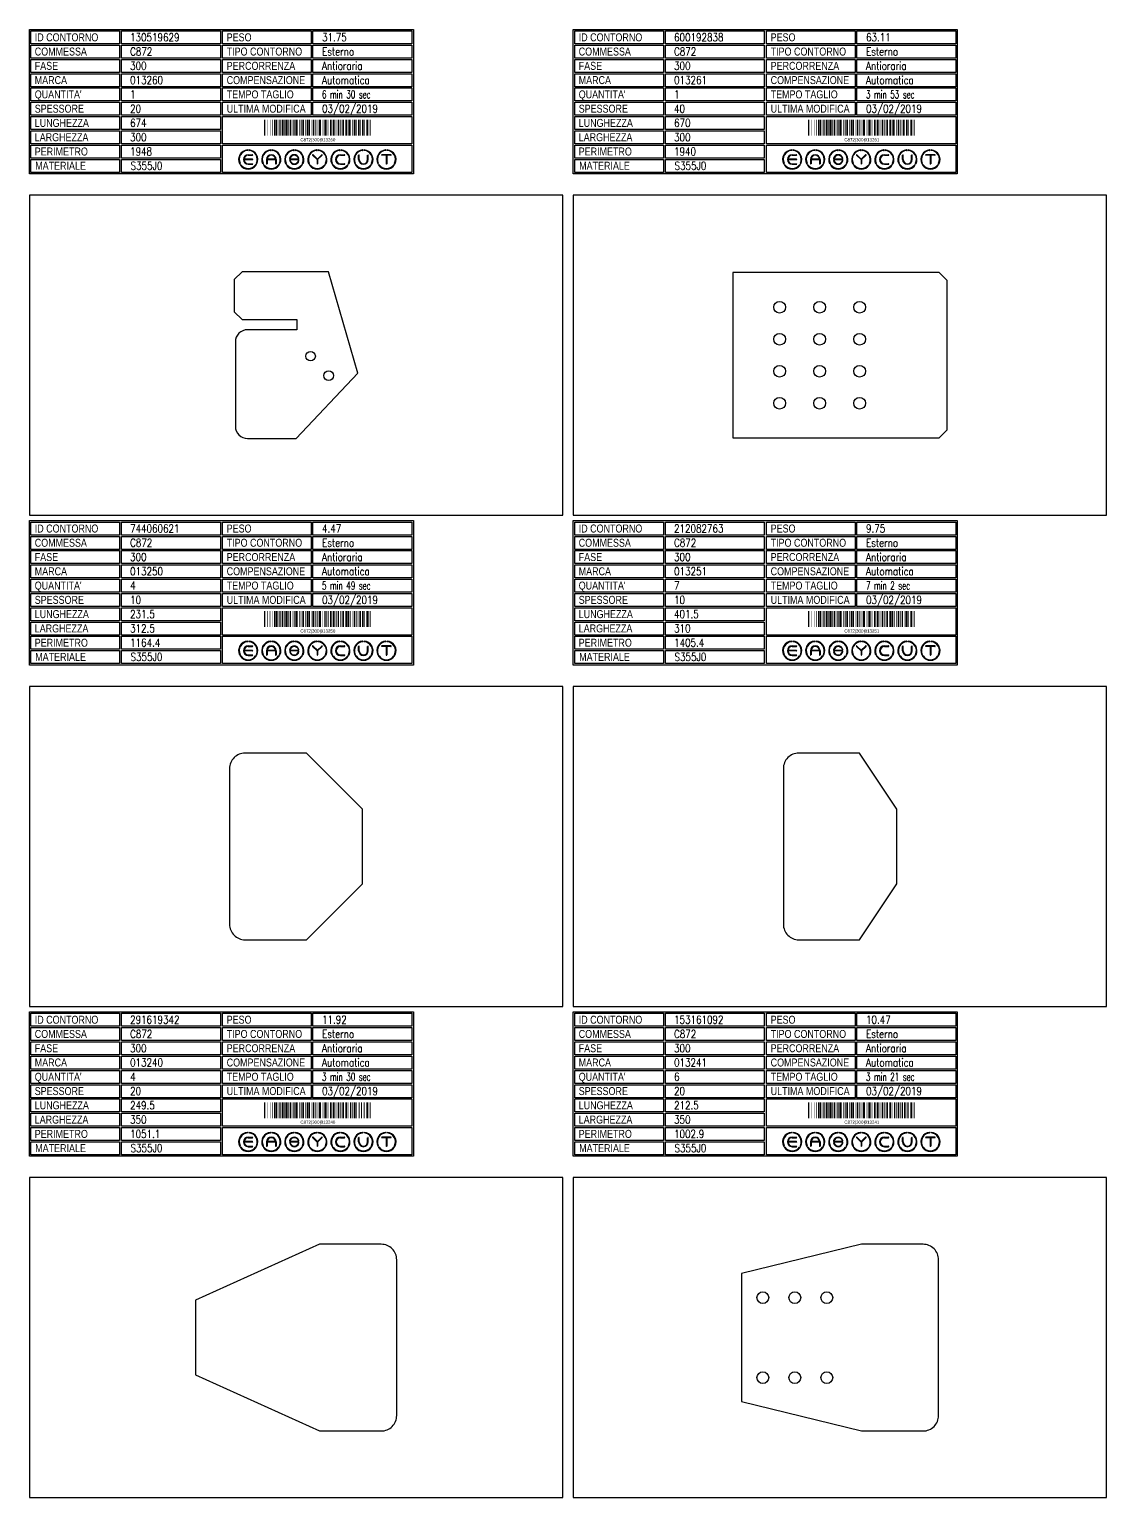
# Model space of a CAD drawing. Header units: millimetres. Extents: x 10000 to 53102, y 10000 to 35064.
# Drawn here: x 13060 to 15080, y 28938 to 31691 of the extents above; entities that cross this region are included whole.
import ezdxf
from ezdxf.enums import TextEntityAlignment as Align

# ---------------------------------------------------------------- set-up
doc = ezdxf.new("R2010")
doc.units = ezdxf.units.MM
doc.styles.add('EasyCutStyle', font='romans.shx', dxfattribs={"width": 0.8})
doc.styles.add('EasyCutStyle1', font='arial.ttf', dxfattribs={"width": 0.8})

# ---------------------------------------------------------------- blocks, each defined once
blk = doc.blocks.new('BlockShape01')
at = {"color": 253}
blk.add_lwpolyline([(0, 0), (720, 0), (720, -271), (0, -271)], close=True, dxfattribs=at)
at = {"color": 2}
for points in [[(3, -2.9), (169.3, -2.9), (169.3, -27.3), (3, -27.3)], [(3, -2.9), (169.3, -2.9), (169.3, -27.3), (3, -27.3)], [(361.9, -2.9), (528.3, -2.9), (528.3, -27.3), (361.9, -27.3)], [(3, -29.6), (169.3, -29.6), (169.3, -54), (3, -54)], [(361.9, -29.6), (528.3, -29.6), (528.3, -54), (361.9, -54)], [(3, -56.4), (169.3, -56.4), (169.3, -80.8), (3, -80.8)], [(361.9, -56.4), (528.3, -56.4), (528.3, -80.8), (361.9, -80.8)], [(3, -83.1), (169.3, -83.1), (169.3, -107.6), (3, -107.6)], [(3, -109.9), (169.3, -109.9), (169.3, -134.3), (3, -134.3)], [(361.9, -83.1), (528.3, -83.1), (528.3, -107.6), (361.9, -107.6)], [(361.9, -109.9), (528.3, -109.9), (528.3, -134.3), (361.9, -134.3)], [(3, -136.7), (169.3, -136.7), (169.3, -161.1), (3, -161.1)], [(361.9, -136.7), (528.3, -136.7), (528.3, -161.1), (361.9, -161.1)], [(3, -163.4), (169.3, -163.4), (169.3, -187.9), (3, -187.9)], [(3, -190.2), (169.3, -190.2), (169.3, -214.6), (3, -214.6)], [(3, -217), (169.3, -217), (169.3, -241.4), (3, -241.4)], [(3, -243.7), (169.3, -243.7), (169.3, -268.1), (3, -268.1)]]:
    blk.add_lwpolyline(points, close=True, dxfattribs=at)
at = {"color": 1}
for points in [[(172.7, -2.9), (358.1, -2.9), (358.1, -27.3), (172.7, -27.3)], [(531.6, -2.9), (717, -2.9), (717, -27.3), (531.6, -27.3)], [(172.7, -29.6), (358.1, -29.6), (358.1, -54), (172.7, -54)], [(531.6, -29.6), (717, -29.6), (717, -54), (531.6, -54)], [(172.7, -56.4), (358.1, -56.4), (358.1, -80.8), (172.7, -80.8)], [(531.6, -56.4), (717, -56.4), (717, -80.8), (531.6, -80.8)], [(172.7, -83.1), (358.1, -83.1), (358.1, -107.6), (172.7, -107.6)], [(172.7, -109.9), (358.1, -109.9), (358.1, -134.3), (172.7, -134.3)], [(531.6, -83.1), (717, -83.1), (717, -107.6), (531.6, -107.6)], [(531.6, -109.9), (717, -109.9), (717, -134.3), (531.6, -134.3)], [(172.7, -136.7), (358.1, -136.7), (358.1, -161.1), (172.7, -161.1)], [(531.6, -136.7), (717, -136.7), (717, -161.1), (531.6, -161.1)], [(172.7, -163.4), (358.1, -163.4), (358.1, -187.9), (172.7, -187.9)], [(361.9, -163.4), (717, -163.4), (717, -214.6), (361.9, -214.6)], [(172.7, -190.2), (358.1, -190.2), (358.1, -214.6), (172.7, -214.6)], [(172.7, -217), (358.1, -217), (358.1, -241.4), (172.7, -241.4)], [(361.9, -217), (717, -217), (717, -268.1), (361.9, -268.1)], [(172.7, -243.7), (358.1, -243.7), (358.1, -268.1), (172.7, -268.1)]]:
    blk.add_lwpolyline(points, close=True, dxfattribs=at)
at = {"color": 161, "style": 'EasyCutStyle1', "width": 0.8}
for s, p in [('ID CONTORNO', (10.1, -22.4)), ('PESO', (370, -22.4)), ('COMMESSA', (10.1, -49.1)), ('TIPO CONTORNO', (370, -49.1)), ('FASE', (10.1, -75.9)), ('PERCORRENZA', (370, -75.9)), ('MARCA', (10.1, -102.6)), ('COMPENSAZIONE', (370, -102.6)), ("QUANTITA'", (10.1, -129.4)), ('TEMPO TAGLIO', (370, -129.4)), ('SPESSORE', (10.1, -156.2)), ('ULTIMA MODIFICA', (370, -156.2)), ('LUNGHEZZA', (10.1, -182.9)), ('LARGHEZZA', (10.1, -209.7)), ('PERIMETRO', (10.1, -236.5)), ('MATERIALE', (11, -263.2))]:
    blk.add_text(s, height=15, dxfattribs=at).set_placement(p)
at = {"style": 'EasyCutStyle'}
for tag, p, width in [('IDSHAPE', (188.9, -22.4), 0.8), ('WEIGTHSHAPE', (548.8, -22.4), 0.8), ('ORDERSHAPE', (188.9, -49.1), 0.8), ('TYPESHAPE', (548.8, -49.1), 0.8), ('PHASESHAPE', (188.9, -75.9), 0.8), ('JOUSHAPE', (548.8, -75.9), 0.8), ('MKSHAPE', (188.9, -102.6), 0.8), ('COMPSHAPE', (548.8, -102.6), 0.8), ('QTASHAPE', (188.9, -129.4), 0.8), ('TIMECUTSHAPE', (548.8, -129.4), 0.65), ('TKSHAPE', (188.9, -156.2), 0.8), ('LASTMODIFYSHAPE', (548.8, -156.2), 0.8), ('LENGTHSHAPE', (188.9, -182.9), 0.8), ('HEIGHTSHAPE', (188.9, -209.7), 0.8), ('PERIMETERSHAPE', (188.9, -236.5), 0.8), ('MATSHAPE', (189.8, -263.2), 0.8)]:
    blk.add_attdef(tag, p, '', height=15, dxfattribs=dict(at, width=width))
blk = doc.blocks.new('Logo')
for color, points in [(140, [(-144.9, -7.2, -1), (-145.9, -7.6, -0.520567), (-131.2, 17.9, -1), (-131.1, 16.9, 0.520567)]), (256, [(-121.7, 0.5), (-137.5, 0.5, -0.394366), (-129.6, 7.9), (-121.7, 7.9, 1), (-121.7, 9), (-129.6, 9, 1), (-129.6, -9), (-121.7, -9, 1), (-121.7, -7.9), (-129.6, -7.9, -0.394366), (-137.5, -0.5), (-121.7, -0.5, 1)]), (140, [(-114.3, -7.2, 1), (-113.3, -7.6, 0.520567), (-128, 17.9, 0.916853), (-128.2, 16.9, 0.043377), (-128.1, 16.9, -0.520567)]), (140, [(-101.7, -7.2, -1), (-102.7, -7.6, -0.520567), (-88, 17.9, -1), (-87.9, 16.9, 0.520567)]), (140, [(-71.1, -7.2, 1), (-70.1, -7.6, 0.520567), (-84.8, 17.9, 1), (-84.9, 16.9, -0.520567)]), (140, [(-58.5, -7.2, -1), (-59.5, -7.6, -0.520567), (-44.8, 17.9, -1), (-44.7, 16.9, 0.520567)]), (256, [(-36.6, -0.5, -0.486114), (-35.5, -1.9, -0.776377), (-50.9, -2, 1), (-51.9, -2.3, 0.776377), (-34.5, -2.1, 0.486114), (-36.6, 0.5), (-49.8, 0.5, -0.486114), (-50.9, 1.9, -0.776377), (-35.5, 2, 1), (-34.5, 2.3, 0.776377), (-51.9, 2.1, 0.486114), (-49.8, -0.5)]), (140, [(-27.9, -7.2, 1), (-26.9, -7.6, 0.520567), (-41.6, 17.9, 1), (-41.7, 16.9, -0.520567)]), (140, [(-15.3, -7.2, -1), (-16.3, -7.6, -0.520567), (-1.6, 17.9, -1), (-1.5, 16.9, 0.520567)]), (256, [(0, 0.8), (-8.1, 8.8, 1), (-8.8, 8.1), (-0.5, -0.2), (-0.5, -7.9, 1), (0.5, -7.9), (0.5, -0.2), (8.8, 8.1, 1), (8.1, 8.8)]), (140, [(15.3, -7.2, 1), (16.3, -7.6, 0.520567), (1.6, 17.9, 1), (1.5, 16.9, -0.520567)]), (140, [(27.9, -7.2, -1), (26.9, -7.6, -0.520567), (41.6, 17.9, -1), (41.7, 16.9, 0.520567)]), (256, [(43.2, -9), (51.1, -9, 1), (51.1, -7.9), (43.2, -7.9, -1), (43.2, 7.9), (51.1, 7.9, 1), (51.1, 9), (43.2, 9, 1)]), (140, [(58.5, -7.2, 1), (59.5, -7.6, 0.520567), (44.8, 17.9, 1), (44.7, 16.9, -0.520567)]), (140, [(71.1, -7.2, -1), (70.1, -7.6, -0.520567), (84.8, 17.9, -1), (84.9, 16.9, 0.520567)]), (256, [(78.5, 0), (78.5, 7.9, 1), (77.4, 7.9), (77.4, 0, 1), (95.4, 0), (95.4, 7.9, 1), (94.3, 7.9), (94.3, 0, -1)]), (140, [(101.7, -7.2, 1), (102.7, -7.6, 0.520567), (88, 17.9, 1), (87.9, 16.9, -0.520567)]), (140, [(114.3, -7.2, -1), (113.3, -7.6, -0.520567), (128, 17.9, -1), (128.1, 16.9, 0.520567)]), (256, [(121.1, 9, 1), (121.1, 7.9), (129.1, 7.9), (129.1, -7.9, 1), (130.1, -7.9), (130.1, 7.9), (138.1, 7.9, 1), (138.1, 9)]), (140, [(144.9, -7.2, 1), (145.9, -7.6, 0.520567), (131.2, 17.9, 1), (131.1, 16.9, -0.520567)]), (140, [(-114.9, -10.3, 1), (-115.7, -9.7, -0.520567), (-143.5, -9.7, 1), (-144.3, -10.3, 0.520567)]), (140, [(-71.7, -10.3, 1), (-72.5, -9.7, -0.520567), (-100.3, -9.7, 1), (-101.1, -10.3, 0.520567)]), (140, [(-28.5, -10.3, 1), (-29.3, -9.7, -0.520567), (-57.1, -9.7, 1), (-57.9, -10.3, 0.520567)]), (140, [(14.7, -10.3, 1), (13.9, -9.7, -0.520567), (-13.9, -9.7, 1), (-14.7, -10.3, 0.520567)]), (140, [(57.9, -10.3, 1), (57.1, -9.7, -0.520567), (29.3, -9.7, 1), (28.5, -10.3, 0.520567)]), (140, [(101.1, -10.3, 1), (100.3, -9.7, -0.520567), (72.5, -9.7, 1), (71.7, -10.3, 0.520567)]), (140, [(144.3, -10.3, 1), (143.5, -9.7, -0.520567), (115.7, -9.7, 1), (114.9, -10.3, 0.520567)])]:
    blk.add_hatch(color=color).paths.add_polyline_path(points)
h = blk.add_hatch(color=256)
h.paths.add_polyline_path([(-78.5, -0.5), (-78.5, -7.9, 1), (-77.4, -7.9), (-77.4, 0, 1), (-95.4, 0), (-95.4, -7.9, 1), (-94.3, -7.9), (-94.3, -0.5)])
h.paths.add_polyline_path([(-94.3, 0.5, -0.933992), (-78.5, 0.5)], flags=16)
for p, q in [((-121.7, 0.5), (-137.5, 0.5)), ((-129.6, 9), (-121.7, 9)), ((-129.6, 7.9), (-121.7, 7.9)), ((-95.4, 0), (-95.4, -7.9)), ((-78.5, 0.5), (-94.3, 0.5)), ((-77.4, 0), (-77.4, -7.9)), ((-36.6, 0.5), (-49.8, 0.5)), ((-0.5, -0.2), (-8.8, 8.1)), ((0, 0.8), (-8.1, 8.8)), ((0, 0.8), (8.1, 8.8)), ((0.5, -0.2), (8.8, 8.1)), ((43.2, 9), (51.1, 9)), ((43.2, 7.9), (51.1, 7.9)), ((77.4, 0), (77.4, 7.9)), ((78.5, 0), (78.5, 7.9)), ((94.3, 0), (94.3, 7.9)), ((95.4, 0), (95.4, 7.9)), ((138.1, 9), (121.1, 9)), ((129.1, 7.9), (121.1, 7.9)), ((129.1, 7.9), (129.1, -7.9)), ((130.1, 7.9), (130.1, -7.9)), ((138.1, 7.9), (130.1, 7.9)), ((-121.7, -0.5), (-137.5, -0.5)), ((-129.6, -7.9), (-121.7, -7.9)), ((-129.6, -9), (-121.7, -9)), ((-94.3, -0.5), (-94.3, -7.9)), ((-78.5, -0.5), (-94.3, -0.5)), ((-78.5, -0.5), (-78.5, -7.9)), ((-36.6, -0.5), (-49.8, -0.5)), ((-0.5, -0.2), (-0.5, -7.9)), ((0.5, -0.2), (0.5, -7.9)), ((43.2, -7.9), (51.1, -7.9)), ((43.2, -9), (51.1, -9))]:
    blk.add_line(p, q)
at = {"color": 140}
for centre, radius, start, end in [((-129.6, 0), 18, 95, 205), ((-129.6, 0), 16.9, 95, 205), ((-131.1, 17.4), 0.54, 275, 95), ((-128.1, 17.4), 0.54, 85, 265), ((-129.6, 0), 16.9, 335, 85), ((-129.6, 0), 18, 335, 85), ((-86.4, 0), 18, 95, 205), ((-86.4, 0), 16.9, 95, 205), ((-87.9, 17.4), 0.54, 275, 95), ((-84.9, 17.4), 0.54, 85, 265), ((-86.4, 0), 16.9, 335, 85), ((-86.4, 0), 18, 335, 85), ((-43.2, 0), 18, 95, 205), ((-43.2, 0), 16.9, 95, 205), ((-44.7, 17.4), 0.54, 275, 95), ((-41.7, 17.4), 0.54, 85, 265), ((-43.2, 0), 16.9, 335, 85), ((-43.2, 0), 18, 335, 85), ((0, 0), 18, 95, 205), ((0, 0), 16.9, 95, 205), ((-1.5, 17.4), 0.54, 275, 95), ((1.5, 17.4), 0.54, 85, 265), ((0, 0), 16.9, 335, 85), ((0, 0), 18, 335, 85), ((43.2, 0), 18, 95, 205), ((43.2, 0), 16.9, 95, 205), ((41.7, 17.4), 0.54, 275, 95), ((44.7, 17.4), 0.54, 85, 265), ((43.2, 0), 16.9, 335, 85), ((43.2, 0), 18, 335, 85), ((86.4, 0), 18, 95, 205), ((86.4, 0), 16.9, 95, 205), ((84.9, 17.4), 0.54, 275, 95), ((87.9, 17.4), 0.54, 85, 265), ((86.4, 0), 16.9, 335, 85), ((86.4, 0), 18, 335, 85), ((129.6, 0), 18, 95, 205), ((129.6, 0), 16.9, 95, 205), ((128.1, 17.4), 0.54, 275, 95), ((131.1, 17.4), 0.54, 85, 265), ((129.6, 0), 16.9, 335, 85), ((129.6, 0), 18, 335, 85), ((-145.4, -7.4), 0.54, 205, 25), ((-143.9, -10), 0.54, 35, 215), ((-129.6, 0), 18, 215, 325), ((-129.6, 0), 16.9, 215, 325), ((-115.3, -10), 0.54, 325, 145), ((-113.8, -7.4), 0.54, 155, 335), ((-102.2, -7.4), 0.54, 205, 25), ((-100.7, -10), 0.54, 35, 215), ((-86.4, 0), 18, 215, 325), ((-86.4, 0), 16.9, 215, 325), ((-72.1, -10), 0.54, 325, 145), ((-70.6, -7.4), 0.54, 155, 335), ((-59, -7.4), 0.54, 205, 25), ((-57.5, -10), 0.54, 35, 215), ((-43.2, 0), 18, 215, 325), ((-43.2, 0), 16.9, 215, 325), ((-28.9, -10), 0.54, 325, 145), ((-27.4, -7.4), 0.54, 155, 335), ((-15.8, -7.4), 0.54, 205, 25), ((-14.3, -10), 0.54, 35, 215), ((0, 0), 18, 215, 325), ((0, 0), 16.9, 215, 325), ((14.3, -10), 0.54, 325, 145), ((15.8, -7.4), 0.54, 155, 335), ((27.4, -7.4), 0.54, 205, 25), ((28.9, -10), 0.54, 35, 215), ((43.2, 0), 18, 215, 325), ((43.2, 0), 16.9, 215, 325), ((57.5, -10), 0.54, 325, 145), ((59, -7.4), 0.54, 155, 335), ((70.6, -7.4), 0.54, 205, 25), ((72.1, -10), 0.54, 35, 215), ((86.4, 0), 18, 215, 325), ((86.4, 0), 16.9, 215, 325), ((100.7, -10), 0.54, 325, 145), ((102.2, -7.4), 0.54, 155, 335), ((113.8, -7.4), 0.54, 205, 25), ((115.3, -10), 0.54, 35, 215), ((129.6, 0), 18, 215, 325), ((129.6, 0), 16.9, 215, 325), ((143.9, -10), 0.54, 325, 145), ((145.4, -7.4), 0.54, 155, 335)]:
    blk.add_arc(centre, radius, start, end, dxfattribs=at)
for centre, radius, start, end in [((-129.6, 0), 9, 90, 270), ((-129.6, 0), 7.92, 90, 176.0904), ((-121.7, 8.5), 0.54, 270, 90), ((-121.7, 0), 0.54, 270, 90), ((-86.4, 0), 9, 0, 180), ((-86.4, 0), 7.92, 3.9096, 176.0904), ((-49.8, 1.6), 2.16, 166.2998, 270), ((-43.2, 0), 9, 15, 166.2998), ((-43.2, 0), 7.92, 15, 166.2998), ((-49.8, 1.6), 1.08, 166.2998, 270), ((-36.6, -1.6), 2.16, 346.2998, 90), ((-35, 2.2), 0.54, 195, 15), ((-8.5, 8.5), 0.54, 45, 225), ((8.5, 8.5), 0.54, 315, 135), ((43.2, 0), 9, 90, 270), ((43.2, 0), 7.92, 90, 270), ((51.1, 8.5), 0.54, 270, 90), ((77.9, 7.9), 0.54, 0, 180), ((86.4, 0), 9, 180, 0), ((86.4, 0), 7.92, 180, 0), ((94.9, 7.9), 0.54, 0, 180), ((121.1, 8.5), 0.54, 90, 270), ((138.1, 8.5), 0.54, 270, 90), ((-129.6, 0), 7.92, 183.9096, 270), ((-121.7, -8.5), 0.54, 270, 90), ((-94.9, -7.9), 0.54, 180, 0), ((-77.9, -7.9), 0.54, 180, 0), ((-51.4, -2.2), 0.54, 15, 195), ((-43.2, 0), 9, 195, 346.2998), ((-43.2, 0), 7.92, 195, 346.2998), ((-36.6, -1.6), 1.08, 346.2998, 90), ((0, -7.9), 0.54, 180, 0), ((51.1, -8.5), 0.54, 270, 90), ((129.6, -7.9), 0.54, 180, 0)]:
    blk.add_arc(centre, radius, start, end)
blk = doc.blocks.new('291619342_128', base_point=(164.7, -345))
at = {"linetype": 'Continuous'}
for points, const_width in [([(165.7, -345), (165.7, -315)], 2), ([(168.2, -345), (168.2, -315)], 1), ([(171.2, -345), (171.2, -315)], 1), ([(176.2, -345), (176.2, -315)], 1), ([(180.2, -345), (180.2, -315)], 1), ([(184.7, -345), (184.7, -315)], 2), ([(188.2, -345), (188.2, -315)], 3), ([(191.2, -345), (191.2, -315)], 1), ([(194.7, -345), (194.7, -315)], 2), ([(199.2, -345), (199.2, -315)], 3), ([(202.7, -345), (202.7, -315)], 2), ([(206.2, -345), (206.2, -315)], 3), ([(209.7, -345), (209.7, -315)], 2), ([(214.2, -345), (214.2, -315)], 3), ([(218.2, -345), (218.2, -315)], 1), ([(220.2, -345), (220.2, -315)], 1), ([(222.2, -345), (222.2, -315)], 1), ([(225.7, -345), (225.7, -315)], 4), ([(231.7, -345), (231.7, -315)], 2), ([(235.2, -345), (235.2, -315)], 1), ([(238.2, -345), (238.2, -315)], 3), ([(242.2, -345), (242.2, -315)], 1), ([(246.2, -345), (246.2, -315)], 3), ([(249.7, -345), (249.7, -315)], 2), ([(253.2, -345), (253.2, -315)], 1), ([(257.2, -345), (257.2, -315)], 3), ([(260.7, -345), (260.7, -315)], 2), ([(264.2, -345), (264.2, -315)], 1), ([(266.2, -345), (266.2, -315)], 1), ([(269.7, -345), (269.7, -315)], 4), ([(275.2, -345), (275.2, -315)], 1), ([(279.2, -345), (279.2, -315)], 3), ([(282.7, -345), (282.7, -315)], 2), ([(286.2, -345), (286.2, -315)], 1), ([(290.2, -345), (290.2, -315)], 3), ([(294.7, -345), (294.7, -315)], 2), ([(297.7, -345), (297.7, -315)], 2), ([(301.2, -345), (301.2, -315)], 1), ([(304.2, -345), (304.2, -315)], 3), ([(308.7, -345), (308.7, -315)], 2), ([(313.2, -345), (313.2, -315)], 3), ([(317.2, -345), (317.2, -315)], 1), ([(319.7, -345), (319.7, -315)], 2), ([(323.2, -345), (323.2, -315)], 1), ([(327.2, -345), (327.2, -315)], 3), ([(330.2, -345), (330.2, -315)], 1), ([(334.2, -345), (334.2, -315)], 3), ([(337.7, -345), (337.7, -315)], 2), ([(341.2, -345), (341.2, -315)], 1), ([(344.2, -345), (344.2, -315)], 1), ([(347.7, -345), (347.7, -315)], 2), ([(352.7, -345), (352.7, -315)], 2), ([(358.2, -345), (358.2, -315)], 3), ([(361.2, -345), (361.2, -315)], 1), ([(363.7, -345), (363.7, -315)], 2)]:
    blk.add_lwpolyline(points, dxfattribs=dict(at, const_width=const_width))
blk.add_text('C872|300|013240', height=6).set_placement((265.7, -355.5), align=Align.CENTER)
blk = doc.blocks.new('153161092_128', base_point=(146.2, -345))
at = {"linetype": 'Continuous'}
for points, const_width in [([(147.2, -345), (147.2, -315)], 2), ([(149.7, -345), (149.7, -315)], 1), ([(152.7, -345), (152.7, -315)], 1), ([(157.7, -345), (157.7, -315)], 1), ([(161.7, -345), (161.7, -315)], 1), ([(166.2, -345), (166.2, -315)], 2), ([(169.7, -345), (169.7, -315)], 3), ([(172.7, -345), (172.7, -315)], 1), ([(176.2, -345), (176.2, -315)], 2), ([(180.7, -345), (180.7, -315)], 3), ([(184.2, -345), (184.2, -315)], 2), ([(187.7, -345), (187.7, -315)], 3), ([(191.2, -345), (191.2, -315)], 2), ([(195.7, -345), (195.7, -315)], 3), ([(199.7, -345), (199.7, -315)], 1), ([(201.7, -345), (201.7, -315)], 1), ([(203.7, -345), (203.7, -315)], 1), ([(207.2, -345), (207.2, -315)], 4), ([(213.2, -345), (213.2, -315)], 2), ([(216.7, -345), (216.7, -315)], 1), ([(219.7, -345), (219.7, -315)], 3), ([(223.7, -345), (223.7, -315)], 1), ([(227.7, -345), (227.7, -315)], 3), ([(231.2, -345), (231.2, -315)], 2), ([(234.7, -345), (234.7, -315)], 1), ([(238.7, -345), (238.7, -315)], 3), ([(242.2, -345), (242.2, -315)], 2), ([(245.7, -345), (245.7, -315)], 1), ([(247.7, -345), (247.7, -315)], 1), ([(251.2, -345), (251.2, -315)], 4), ([(256.7, -345), (256.7, -315)], 1), ([(260.7, -345), (260.7, -315)], 3), ([(264.2, -345), (264.2, -315)], 2), ([(267.7, -345), (267.7, -315)], 1), ([(271.7, -345), (271.7, -315)], 3), ([(276.2, -345), (276.2, -315)], 2), ([(279.2, -345), (279.2, -315)], 2), ([(282.7, -345), (282.7, -315)], 1), ([(285.7, -345), (285.7, -315)], 3), ([(290.2, -345), (290.2, -315)], 2), ([(294.7, -345), (294.7, -315)], 3), ([(298.7, -345), (298.7, -315)], 1), ([(301.2, -345), (301.2, -315)], 2), ([(304.7, -345), (304.7, -315)], 1), ([(308.7, -345), (308.7, -315)], 3), ([(311.7, -345), (311.7, -315)], 1), ([(315.7, -345), (315.7, -315)], 3), ([(320.2, -345), (320.2, -315)], 2), ([(323.2, -345), (323.2, -315)], 2), ([(327.7, -345), (327.7, -315)], 3), ([(331.7, -345), (331.7, -315)], 1), ([(334.2, -345), (334.2, -315)], 2), ([(339.7, -345), (339.7, -315)], 3), ([(342.7, -345), (342.7, -315)], 1), ([(345.2, -345), (345.2, -315)], 2)]:
    blk.add_lwpolyline(points, dxfattribs=dict(at, const_width=const_width))
blk.add_text('C872|300|013241', height=6).set_placement((247.2, -355.5), align=Align.CENTER)
blk = doc.blocks.new('744060621_128', base_point=(155.8, -363.8))
at = {"linetype": 'Continuous'}
for points, const_width in [([(156.8, -363.8), (156.8, -333.8)], 2), ([(159.2, -363.8), (159.2, -333.8)], 1), ([(162.2, -363.8), (162.2, -333.8)], 1), ([(167.2, -363.8), (167.2, -333.8)], 1), ([(171.2, -363.8), (171.2, -333.8)], 1), ([(175.8, -363.8), (175.8, -333.8)], 2), ([(179.2, -363.8), (179.2, -333.8)], 3), ([(182.2, -363.8), (182.2, -333.8)], 1), ([(185.8, -363.8), (185.8, -333.8)], 2), ([(190.2, -363.8), (190.2, -333.8)], 3), ([(193.8, -363.8), (193.8, -333.8)], 2), ([(197.2, -363.8), (197.2, -333.8)], 3), ([(200.8, -363.8), (200.8, -333.8)], 2), ([(205.2, -363.8), (205.2, -333.8)], 3), ([(209.2, -363.8), (209.2, -333.8)], 1), ([(211.2, -363.8), (211.2, -333.8)], 1), ([(213.2, -363.8), (213.2, -333.8)], 1), ([(216.8, -363.8), (216.8, -333.8)], 4), ([(222.8, -363.8), (222.8, -333.8)], 2), ([(226.2, -363.8), (226.2, -333.8)], 1), ([(229.2, -363.8), (229.2, -333.8)], 3), ([(233.2, -363.8), (233.2, -333.8)], 1), ([(237.2, -363.8), (237.2, -333.8)], 3), ([(240.8, -363.8), (240.8, -333.8)], 2), ([(244.2, -363.8), (244.2, -333.8)], 1), ([(248.2, -363.8), (248.2, -333.8)], 3), ([(251.8, -363.8), (251.8, -333.8)], 2), ([(255.2, -363.8), (255.2, -333.8)], 1), ([(257.2, -363.8), (257.2, -333.8)], 1), ([(260.8, -363.8), (260.8, -333.8)], 4), ([(266.2, -363.8), (266.2, -333.8)], 1), ([(270.2, -363.8), (270.2, -333.8)], 3), ([(273.8, -363.8), (273.8, -333.8)], 2), ([(277.2, -363.8), (277.2, -333.8)], 1), ([(281.2, -363.8), (281.2, -333.8)], 3), ([(285.8, -363.8), (285.8, -333.8)], 2), ([(288.8, -363.8), (288.8, -333.8)], 2), ([(292.2, -363.8), (292.2, -333.8)], 1), ([(295.2, -363.8), (295.2, -333.8)], 3), ([(299.8, -363.8), (299.8, -333.8)], 2), ([(304.2, -363.8), (304.2, -333.8)], 3), ([(308.2, -363.8), (308.2, -333.8)], 1), ([(310.8, -363.8), (310.8, -333.8)], 2), ([(314.2, -363.8), (314.2, -333.8)], 3), ([(318.2, -363.8), (318.2, -333.8)], 1), ([(321.2, -363.8), (321.2, -333.8)], 1), ([(325.2, -363.8), (325.2, -333.8)], 3), ([(328.8, -363.8), (328.8, -333.8)], 2), ([(332.2, -363.8), (332.2, -333.8)], 1), ([(336.2, -363.8), (336.2, -333.8)], 3), ([(340.8, -363.8), (340.8, -333.8)], 2), ([(343.8, -363.8), (343.8, -333.8)], 2), ([(349.2, -363.8), (349.2, -333.8)], 3), ([(352.2, -363.8), (352.2, -333.8)], 1), ([(354.8, -363.8), (354.8, -333.8)], 2)]:
    blk.add_lwpolyline(points, dxfattribs=dict(at, const_width=const_width))
blk.add_text('C872|300|013250', height=6).set_placement((256.8, -374.3), align=Align.CENTER)
blk = doc.blocks.new('212082763_128', base_point=(240.75, -365))
at = {"linetype": 'Continuous'}
for points, const_width in [([(241.75, -365), (241.75, -335)], 2), ([(244.25, -365), (244.25, -335)], 1), ([(247.25, -365), (247.25, -335)], 1), ([(252.25, -365), (252.25, -335)], 1), ([(256.25, -365), (256.25, -335)], 1), ([(260.75, -365), (260.75, -335)], 2), ([(264.25, -365), (264.25, -335)], 3), ([(267.25, -365), (267.25, -335)], 1), ([(270.75, -365), (270.75, -335)], 2), ([(275.25, -365), (275.25, -335)], 3), ([(278.75, -365), (278.75, -335)], 2), ([(282.25, -365), (282.25, -335)], 3), ([(285.75, -365), (285.75, -335)], 2), ([(290.25, -365), (290.25, -335)], 3), ([(294.25, -365), (294.25, -335)], 1), ([(296.25, -365), (296.25, -335)], 1), ([(298.25, -365), (298.25, -335)], 1), ([(301.75, -365), (301.75, -335)], 4), ([(307.75, -365), (307.75, -335)], 2), ([(311.25, -365), (311.25, -335)], 1), ([(314.25, -365), (314.25, -335)], 3), ([(318.25, -365), (318.25, -335)], 1), ([(322.25, -365), (322.25, -335)], 3), ([(325.75, -365), (325.75, -335)], 2), ([(329.25, -365), (329.25, -335)], 1), ([(333.25, -365), (333.25, -335)], 3), ([(336.75, -365), (336.75, -335)], 2), ([(340.25, -365), (340.25, -335)], 1), ([(342.25, -365), (342.25, -335)], 1), ([(345.75, -365), (345.75, -335)], 4), ([(351.25, -365), (351.25, -335)], 1), ([(355.25, -365), (355.25, -335)], 3), ([(358.75, -365), (358.75, -335)], 2), ([(362.25, -365), (362.25, -335)], 1), ([(366.25, -365), (366.25, -335)], 3), ([(370.75, -365), (370.75, -335)], 2), ([(373.75, -365), (373.75, -335)], 2), ([(377.25, -365), (377.25, -335)], 1), ([(380.25, -365), (380.25, -335)], 3), ([(384.75, -365), (384.75, -335)], 2), ([(389.25, -365), (389.25, -335)], 3), ([(393.25, -365), (393.25, -335)], 1), ([(395.75, -365), (395.75, -335)], 2), ([(399.25, -365), (399.25, -335)], 3), ([(403.25, -365), (403.25, -335)], 1), ([(406.25, -365), (406.25, -335)], 1), ([(410.25, -365), (410.25, -335)], 3), ([(414.75, -365), (414.75, -335)], 2), ([(417.75, -365), (417.75, -335)], 2), ([(422.75, -365), (422.75, -335)], 2), ([(425.75, -365), (425.75, -335)], 2), ([(428.75, -365), (428.75, -335)], 2), ([(434.25, -365), (434.25, -335)], 3), ([(437.25, -365), (437.25, -335)], 1), ([(439.75, -365), (439.75, -335)], 2)]:
    blk.add_lwpolyline(points, dxfattribs=dict(at, const_width=const_width))
blk.add_text('C872|300|013251', height=6).set_placement((341.75, -375.5), align=Align.CENTER)
blk = doc.blocks.new('130519629_128', base_point=(377, -370))
at = {"linetype": 'Continuous'}
for points, const_width in [([(378, -370), (378, -340)], 2), ([(380.5, -370), (380.5, -340)], 1), ([(383.5, -370), (383.5, -340)], 1), ([(388.5, -370), (388.5, -340)], 1), ([(392.5, -370), (392.5, -340)], 1), ([(397, -370), (397, -340)], 2), ([(400.5, -370), (400.5, -340)], 3), ([(403.5, -370), (403.5, -340)], 1), ([(407, -370), (407, -340)], 2), ([(411.5, -370), (411.5, -340)], 3), ([(415, -370), (415, -340)], 2), ([(418.5, -370), (418.5, -340)], 3), ([(422, -370), (422, -340)], 2), ([(426.5, -370), (426.5, -340)], 3), ([(430.5, -370), (430.5, -340)], 1), ([(432.5, -370), (432.5, -340)], 1), ([(434.5, -370), (434.5, -340)], 1), ([(438, -370), (438, -340)], 4), ([(444, -370), (444, -340)], 2), ([(447.5, -370), (447.5, -340)], 1), ([(450.5, -370), (450.5, -340)], 3), ([(454.5, -370), (454.5, -340)], 1), ([(458.5, -370), (458.5, -340)], 3), ([(462, -370), (462, -340)], 2), ([(465.5, -370), (465.5, -340)], 1), ([(469.5, -370), (469.5, -340)], 3), ([(473, -370), (473, -340)], 2), ([(476.5, -370), (476.5, -340)], 1), ([(478.5, -370), (478.5, -340)], 1), ([(482, -370), (482, -340)], 4), ([(487.5, -370), (487.5, -340)], 1), ([(491.5, -370), (491.5, -340)], 3), ([(495, -370), (495, -340)], 2), ([(498.5, -370), (498.5, -340)], 1), ([(502.5, -370), (502.5, -340)], 3), ([(507, -370), (507, -340)], 2), ([(510, -370), (510, -340)], 2), ([(513.5, -370), (513.5, -340)], 1), ([(516.5, -370), (516.5, -340)], 3), ([(521, -370), (521, -340)], 2), ([(525.5, -370), (525.5, -340)], 3), ([(529.5, -370), (529.5, -340)], 1), ([(532, -370), (532, -340)], 2), ([(536.5, -370), (536.5, -340)], 3), ([(539.5, -370), (539.5, -340)], 1), ([(542.5, -370), (542.5, -340)], 1), ([(546.5, -370), (546.5, -340)], 3), ([(550, -370), (550, -340)], 2), ([(554, -370), (554, -340)], 2), ([(557, -370), (557, -340)], 2), ([(562, -370), (562, -340)], 2), ([(565, -370), (565, -340)], 2), ([(570.5, -370), (570.5, -340)], 3), ([(573.5, -370), (573.5, -340)], 1), ([(576, -370), (576, -340)], 2)]:
    blk.add_lwpolyline(points, dxfattribs=dict(at, const_width=const_width))
blk.add_text('C872|300|013260', height=6).set_placement((478, -380.5), align=Align.CENTER)
blk = doc.blocks.new('600192838_128', base_point=(375, -370))
at = {"linetype": 'Continuous'}
for points, const_width in [([(376, -370), (376, -340)], 2), ([(378.5, -370), (378.5, -340)], 1), ([(381.5, -370), (381.5, -340)], 1), ([(386.5, -370), (386.5, -340)], 1), ([(390.5, -370), (390.5, -340)], 1), ([(395, -370), (395, -340)], 2), ([(398.5, -370), (398.5, -340)], 3), ([(401.5, -370), (401.5, -340)], 1), ([(405, -370), (405, -340)], 2), ([(409.5, -370), (409.5, -340)], 3), ([(413, -370), (413, -340)], 2), ([(416.5, -370), (416.5, -340)], 3), ([(420, -370), (420, -340)], 2), ([(424.5, -370), (424.5, -340)], 3), ([(428.5, -370), (428.5, -340)], 1), ([(430.5, -370), (430.5, -340)], 1), ([(432.5, -370), (432.5, -340)], 1), ([(436, -370), (436, -340)], 4), ([(442, -370), (442, -340)], 2), ([(445.5, -370), (445.5, -340)], 1), ([(448.5, -370), (448.5, -340)], 3), ([(452.5, -370), (452.5, -340)], 1), ([(456.5, -370), (456.5, -340)], 3), ([(460, -370), (460, -340)], 2), ([(463.5, -370), (463.5, -340)], 1), ([(467.5, -370), (467.5, -340)], 3), ([(471, -370), (471, -340)], 2), ([(474.5, -370), (474.5, -340)], 1), ([(476.5, -370), (476.5, -340)], 1), ([(480, -370), (480, -340)], 4), ([(485.5, -370), (485.5, -340)], 1), ([(489.5, -370), (489.5, -340)], 3), ([(493, -370), (493, -340)], 2), ([(496.5, -370), (496.5, -340)], 1), ([(500.5, -370), (500.5, -340)], 3), ([(505, -370), (505, -340)], 2), ([(508, -370), (508, -340)], 2), ([(511.5, -370), (511.5, -340)], 1), ([(514.5, -370), (514.5, -340)], 3), ([(519, -370), (519, -340)], 2), ([(523.5, -370), (523.5, -340)], 3), ([(527.5, -370), (527.5, -340)], 1), ([(530, -370), (530, -340)], 2), ([(534.5, -370), (534.5, -340)], 3), ([(537.5, -370), (537.5, -340)], 1), ([(540.5, -370), (540.5, -340)], 1), ([(544.5, -370), (544.5, -340)], 3), ([(549, -370), (549, -340)], 2), ([(551.5, -370), (551.5, -340)], 1), ([(554.5, -370), (554.5, -340)], 3), ([(560, -370), (560, -340)], 2), ([(563, -370), (563, -340)], 2), ([(568.5, -370), (568.5, -340)], 3), ([(571.5, -370), (571.5, -340)], 1), ([(574, -370), (574, -340)], 2)]:
    blk.add_lwpolyline(points, dxfattribs=dict(at, const_width=const_width))
blk.add_text('C872|300|013261', height=6).set_placement((476, -380.5), align=Align.CENTER)

msp = doc.modelspace()

# ---------------------------------------------------------------- linework, layer by layer
for p, q in [((14060, 31380), (13060, 31380)), ((13060, 31380), (13060, 30780)), ((14060, 30780), (14060, 31380)), ((15080, 31380), (14080, 31380)), ((14080, 31380), (14080, 30780)), ((15080, 30780), (15080, 31380)), ((13060, 30780), (14060, 30780)), ((14080, 30780), (15080, 30780)), ((14060, 30459), (13060, 30459)), ((13060, 30459), (13060, 29859)), ((14060, 29859), (14060, 30459)), ((15080, 30459), (14080, 30459)), ((14080, 30459), (14080, 29859)), ((15080, 29859), (15080, 30459)), ((13060, 29859), (14060, 29859)), ((14080, 29859), (15080, 29859)), ((14060, 29538), (13060, 29538)), ((13060, 29538), (13060, 28938)), ((14060, 28938), (14060, 29538)), ((15080, 29538), (14080, 29538)), ((14080, 29538), (14080, 28938)), ((15080, 28938), (15080, 29538)), ((13060, 28938), (14060, 28938)), ((14080, 28938), (15080, 28938))]:
    msp.add_line(p, q)
at = {"color": 2}
for points in [[(13560.3, 30923.8), (13675.8, 31046.3), (13620.8, 31236.3), (13458.8, 31236.3), (13444.3, 31221.8), (13444.3, 31161.3), (13458.8, 31146.8), (13561.3, 31146.8), (13561.3, 31127.8), (13469.3, 31127.8, 0.414214), (13446.3, 31104.8), (13446.3, 30946.8, 0.414214), (13469.3, 30923.8)], [(13579.8, 29984), (13684.8, 30089), (13684.8, 30229), (13579.8, 30334), (13464.3, 30334, 0.414214), (13435.3, 30305), (13435.3, 30013, 0.414214), (13464.3, 29984)], [(14616.8, 29984), (14686.3, 30089), (14686.3, 30229), (14616.8, 30334), (14502.8, 30334, 0.414214), (14473.8, 30305), (14473.8, 30013, 0.414214), (14502.8, 29984)], [(13604.3, 29063), (13719.8, 29063, 0.414214), (13748.8, 29092), (13748.8, 29384, 0.414214), (13719.8, 29413), (13604.3, 29413), (13371.3, 29308), (13371.3, 29168)], [(14620.3, 29063), (14735.8, 29063, 0.414214), (14764.8, 29092), (14764.8, 29384, 0.414214), (14735.8, 29413), (14620.3, 29413), (14395.3, 29358), (14395.3, 29118)]]:
    msp.add_lwpolyline(points, format="xyb", close=True, dxfattribs=at)
msp.add_lwpolyline([(14379.3, 30925), (14765.8, 30925), (14780.8, 30940), (14780.8, 31220), (14765.8, 31235), (14379.3, 31235)], close=True, dxfattribs=at)
at = {"color": 4}
for centre, radius in [((14466.8, 31170), 11), ((14541.8, 31170), 11), ((14616.8, 31170), 11), ((14466.8, 31110), 11), ((14541.8, 31110), 11), ((14616.8, 31110), 11), ((13587.3, 31078.3), 9), ((14466.8, 31050), 11), ((14541.8, 31050), 11), ((14616.8, 31050), 11), ((13621.3, 31041.8), 9), ((14466.8, 30990), 11), ((14541.8, 30990), 11), ((14616.8, 30990), 11), ((14435.3, 29313), 11), ((14495.3, 29313), 11), ((14555.3, 29313), 11), ((14435.3, 29163), 11), ((14495.3, 29163), 11), ((14555.3, 29163), 11)]:
    msp.add_circle(centre, radius, dxfattribs=at)

# ---------------------------------------------------------------- block references
for p, values in [((13060, 31691), {'IDSHAPE': '130519629', 'ORDERSHAPE': 'C872', 'PHASESHAPE': '300', 'MKSHAPE': '013260', 'TKSHAPE': '20', 'LENGTHSHAPE': '674', 'HEIGHTSHAPE': '300', 'MATSHAPE': 'S355J0', 'LASTMODIFYSHAPE': '03/02/2019', 'PERIMETERSHAPE': '1948', 'WEIGTHSHAPE': '31.75', 'TYPESHAPE': 'Esterno', 'JOUSHAPE': 'Antioraria', 'COMPSHAPE': 'Automatica', 'TIMECUTSHAPE': '6 min 30 sec', 'QTASHAPE': '1'}), ((14080, 31691), {'IDSHAPE': '600192838', 'ORDERSHAPE': 'C872', 'PHASESHAPE': '300', 'MKSHAPE': '013261', 'TKSHAPE': '40', 'LENGTHSHAPE': '670', 'HEIGHTSHAPE': '300', 'MATSHAPE': 'S355J0', 'LASTMODIFYSHAPE': '03/02/2019', 'PERIMETERSHAPE': '1940', 'WEIGTHSHAPE': '63.11', 'TYPESHAPE': 'Esterno', 'JOUSHAPE': 'Antioraria', 'COMPSHAPE': 'Automatica', 'TIMECUTSHAPE': '3 min 53 sec', 'QTASHAPE': '1'}), ((13060, 30770), {'IDSHAPE': '744060621', 'ORDERSHAPE': 'C872', 'PHASESHAPE': '300', 'MKSHAPE': '013250', 'TKSHAPE': '10', 'LENGTHSHAPE': '231.5', 'HEIGHTSHAPE': '312.5', 'MATSHAPE': 'S355J0', 'LASTMODIFYSHAPE': '03/02/2019', 'PERIMETERSHAPE': '1164.4', 'WEIGTHSHAPE': '4.47', 'TYPESHAPE': 'Esterno', 'JOUSHAPE': 'Antioraria', 'COMPSHAPE': 'Automatica', 'TIMECUTSHAPE': '5 min 49 sec', 'QTASHAPE': '4'}), ((14080, 30770), {'IDSHAPE': '212082763', 'ORDERSHAPE': 'C872', 'PHASESHAPE': '300', 'MKSHAPE': '013251', 'TKSHAPE': '10', 'LENGTHSHAPE': '401.5', 'HEIGHTSHAPE': '310', 'MATSHAPE': 'S355J0', 'LASTMODIFYSHAPE': '03/02/2019', 'PERIMETERSHAPE': '1405.4', 'WEIGTHSHAPE': '9.75', 'TYPESHAPE': 'Esterno', 'JOUSHAPE': 'Antioraria', 'COMPSHAPE': 'Automatica', 'TIMECUTSHAPE': '7 min 2 sec', 'QTASHAPE': '7'}), ((13060, 29849), {'IDSHAPE': '291619342', 'ORDERSHAPE': 'C872', 'PHASESHAPE': '300', 'MKSHAPE': '013240', 'TKSHAPE': '20', 'LENGTHSHAPE': '249.5', 'HEIGHTSHAPE': '350', 'MATSHAPE': 'S355J0', 'LASTMODIFYSHAPE': '03/02/2019', 'PERIMETERSHAPE': '1051.1', 'WEIGTHSHAPE': '11.92', 'TYPESHAPE': 'Esterno', 'JOUSHAPE': 'Antioraria', 'COMPSHAPE': 'Automatica', 'TIMECUTSHAPE': '3 min 30 sec', 'QTASHAPE': '4'}), ((14080, 29849), {'IDSHAPE': '153161092', 'ORDERSHAPE': 'C872', 'PHASESHAPE': '300', 'MKSHAPE': '013241', 'TKSHAPE': '20', 'LENGTHSHAPE': '212.5', 'HEIGHTSHAPE': '350', 'MATSHAPE': 'S355J0', 'LASTMODIFYSHAPE': '03/02/2019', 'PERIMETERSHAPE': '1002.9', 'WEIGTHSHAPE': '10.47', 'TYPESHAPE': 'Esterno', 'JOUSHAPE': 'Antioraria', 'COMPSHAPE': 'Automatica', 'TIMECUTSHAPE': '3 min 21 sec', 'QTASHAPE': '6'})]:
    msp.add_blockref('BlockShape01', p).add_auto_attribs(values)
for name, p in [('130519629_128', (13500, 31491.5)), ('600192838_128', (14520, 31491.5)), ('Logo', (13600, 31447)), ('Logo', (14620, 31447)), ('744060621_128', (13500, 30570.5)), ('212082763_128', (14520, 30570.5)), ('Logo', (13600, 30526)), ('Logo', (14620, 30526)), ('291619342_128', (13500, 29649.5)), ('153161092_128', (14520, 29649.5)), ('Logo', (13600, 29605)), ('Logo', (14620, 29605))]:
    msp.add_blockref(name, p)

doc.saveas('drawing.dxf')
